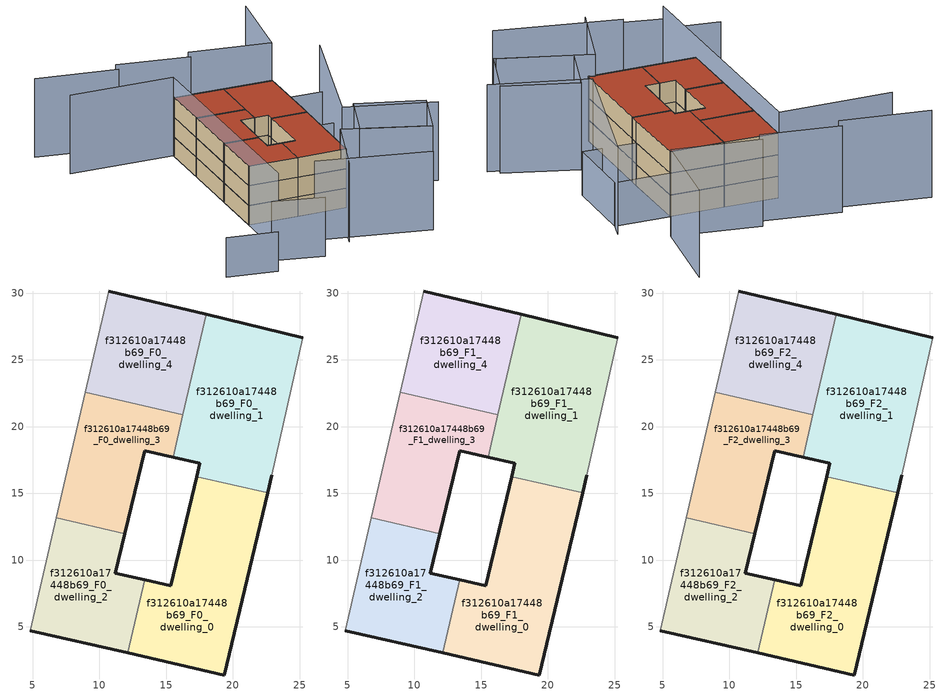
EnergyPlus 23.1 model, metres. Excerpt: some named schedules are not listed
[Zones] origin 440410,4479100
f312610a17448b69_F0_dwelling_0
 floor ground (EU_floor_Construction): 19.34,1.39 22.59,15.03 17.29,16.25 15.36,8.07 13.4,8.51 12.13,3.04 z0
 wall outside (EU_wall_Construction): 22.59,15.03 19.34,1.39 12.13,3.04 / 13.4,8.51 15.36,8.07 17.29,16.25 z0:3
 wall to f312610a17448b69_F0_dwelling_1 (EU_wall_Construction): 17.29,16.25 22.59,15.03 z0:3
 wall to f312610a17448b69_F0_dwelling_2 (EU_wall_Construction): 12.13,3.04 13.4,8.51 z0:3
f312610a17448b69_F0_dwelling_1
 floor ground (EU_floor_Construction): 22.59,15.03 22.91,16.34 25.23,26.65 17.99,28.4 15.52,17.71 17.53,17.27 17.29,16.25 z0
 wall outside (EU_wall_Construction): 17.99,28.4 25.23,26.65 / 22.91,16.34 22.59,15.03 / 17.29,16.25 17.53,17.27 15.52,17.71 z0:3
 wall adiabatic (EU_wall_Construction): 25.23,26.65 22.91,16.34 z0:3
 wall to f312610a17448b69_F0_dwelling_4 (EU_wall_Construction): 16.25,20.87 17.99,28.4 z0:3
 wall to f312610a17448b69_F0_dwelling_3 (EU_wall_Construction): 15.52,17.71 16.25,20.87 z0:3
f312610a17448b69_F0_dwelling_2
 floor ground (EU_floor_Construction): 12.13,3.04 13.4,8.51 11.19,9.01 11.9,11.99 6.77,13.17 4.82,4.71 z0
 wall outside (EU_wall_Construction): 12.13,3.04 4.82,4.71 / 11.9,11.99 11.19,9.01 13.4,8.51 z0:3
 wall adiabatic (EU_wall_Construction): 4.82,4.71 6.77,13.17 z0:3
 wall to f312610a17448b69_F0_dwelling_3 (EU_wall_Construction): 6.77,13.17 11.9,11.99 z0:3
f312610a17448b69_F0_dwelling_3
 floor ground (EU_floor_Construction): 11.9,11.99 13.39,18.18 15.52,17.71 16.25,20.87 8.94,22.56 6.77,13.17 z0
 wall outside (EU_wall_Construction): 15.52,17.71 13.39,18.18 11.9,11.99 z0:3
 wall adiabatic (EU_wall_Construction): 6.77,13.17 8.94,22.56 z0:3
 wall to f312610a17448b69_F0_dwelling_4 (EU_wall_Construction): 8.94,22.56 16.25,20.87 z0:3
f312610a17448b69_F0_dwelling_4
 floor ground (EU_floor_Construction): 16.25,20.87 17.99,28.4 10.7,30.15 8.94,22.56 z0
 wall outside (EU_wall_Construction): 10.7,30.15 17.99,28.4 z0:3
 wall adiabatic (EU_wall_Construction): 8.94,22.56 10.7,30.15 z0:3
f312610a17448b69_F1_dwelling_0
 floor to f312610a17448b69_F0_dwelling_0 (EU_floor_Construction): 19.34,1.39 22.59,15.03 17.29,16.25 15.36,8.07 13.4,8.51 12.13,3.04 z3
 wall outside (EU_wall_Construction): 22.59,15.03 19.34,1.39 12.13,3.04 / 13.4,8.51 15.36,8.07 17.29,16.25 z3:6
 wall to f312610a17448b69_F1_dwelling_1 (EU_wall_Construction): 17.29,16.25 22.59,15.03 z3:6
 wall to f312610a17448b69_F1_dwelling_2 (EU_wall_Construction): 12.13,3.04 13.4,8.51 z3:6
f312610a17448b69_F1_dwelling_1
 floor to f312610a17448b69_F0_dwelling_1 (EU_floor_Construction): 22.59,15.03 22.91,16.34 25.23,26.65 17.99,28.4 15.52,17.71 17.53,17.27 17.29,16.25 z3
 wall outside (EU_wall_Construction): 17.99,28.4 25.23,26.65 / 22.91,16.34 22.59,15.03 / 17.29,16.25 17.53,17.27 15.52,17.71 z3:6
 wall adiabatic (EU_wall_Construction): 25.23,26.65 22.91,16.34 z3:6
 wall to f312610a17448b69_F1_dwelling_4 (EU_wall_Construction): 16.25,20.87 17.99,28.4 z3:6
 wall to f312610a17448b69_F1_dwelling_3 (EU_wall_Construction): 15.52,17.71 16.25,20.87 z3:6
f312610a17448b69_F1_dwelling_2
 floor to f312610a17448b69_F0_dwelling_2 (EU_floor_Construction): 12.13,3.04 13.4,8.51 11.19,9.01 11.9,11.99 6.77,13.17 4.82,4.71 z3
 wall outside (EU_wall_Construction): 12.13,3.04 4.82,4.71 / 11.9,11.99 11.19,9.01 13.4,8.51 z3:6
 wall adiabatic (EU_wall_Construction): 4.82,4.71 6.77,13.17 z3:6
 wall to f312610a17448b69_F1_dwelling_3 (EU_wall_Construction): 6.77,13.17 11.9,11.99 z3:6
f312610a17448b69_F1_dwelling_3
 floor to f312610a17448b69_F0_dwelling_3 (EU_floor_Construction): 11.9,11.99 13.39,18.18 15.52,17.71 16.25,20.87 8.94,22.56 6.77,13.17 z3
 wall outside (EU_wall_Construction): 15.52,17.71 13.39,18.18 11.9,11.99 z3:6
 wall adiabatic (EU_wall_Construction): 6.77,13.17 8.94,22.56 z3:6
 wall to f312610a17448b69_F1_dwelling_4 (EU_wall_Construction): 8.94,22.56 16.25,20.87 z3:6
f312610a17448b69_F1_dwelling_4
 floor to f312610a17448b69_F0_dwelling_4 (EU_floor_Construction): 16.25,20.87 17.99,28.4 10.7,30.15 8.94,22.56 z3
 wall outside (EU_wall_Construction): 10.7,30.15 17.99,28.4 z3:6
 wall adiabatic (EU_wall_Construction): 8.94,22.56 10.7,30.15 z3:6
f312610a17448b69_F2_dwelling_0
 floor to f312610a17448b69_F1_dwelling_0 (EU_floor_Construction): 19.34,1.39 22.59,15.03 17.29,16.25 15.36,8.07 13.4,8.51 12.13,3.04 z6
 wall outside (EU_wall_Construction): 22.59,15.03 19.34,1.39 12.13,3.04 / 13.4,8.51 15.36,8.07 17.29,16.25 z6:9
 wall to f312610a17448b69_F2_dwelling_1 (EU_wall_Construction): 17.29,16.25 22.59,15.03 z6:9
 wall to f312610a17448b69_F2_dwelling_2 (EU_wall_Construction): 12.13,3.04 13.4,8.51 z6:9
 roof outside (EU_roof_Construction): 22.59,15.03 19.34,1.39 12.13,3.04 13.4,8.51 15.36,8.07 17.29,16.25 z9
f312610a17448b69_F2_dwelling_1
 floor to f312610a17448b69_F1_dwelling_1 (EU_floor_Construction): 22.59,15.03 22.91,16.34 25.23,26.65 17.99,28.4 15.52,17.71 17.53,17.27 17.29,16.25 z6
 wall outside (EU_wall_Construction): 17.99,28.4 25.23,26.65 / 22.91,16.34 22.59,15.03 / 17.29,16.25 17.53,17.27 15.52,17.71 z6:9
 wall adiabatic (EU_wall_Construction): 25.23,26.65 22.91,16.34 z6:9
 wall to f312610a17448b69_F2_dwelling_4 (EU_wall_Construction): 16.25,20.87 17.99,28.4 z6:9
 wall to f312610a17448b69_F2_dwelling_3 (EU_wall_Construction): 15.52,17.71 16.25,20.87 z6:9
 roof outside (EU_roof_Construction): 25.23,26.65 22.91,16.34 22.59,15.03 17.29,16.25 17.53,17.27 15.52,17.71 17.99,28.4 z9
f312610a17448b69_F2_dwelling_2
 floor to f312610a17448b69_F1_dwelling_2 (EU_floor_Construction): 12.13,3.04 13.4,8.51 11.19,9.01 11.9,11.99 6.77,13.17 4.82,4.71 z6
 wall outside (EU_wall_Construction): 12.13,3.04 4.82,4.71 / 11.9,11.99 11.19,9.01 13.4,8.51 z6:9
 wall adiabatic (EU_wall_Construction): 4.82,4.71 6.77,13.17 z6:9
 wall to f312610a17448b69_F2_dwelling_3 (EU_wall_Construction): 6.77,13.17 11.9,11.99 z6:9
 roof outside (EU_roof_Construction): 11.9,11.99 11.19,9.01 13.4,8.51 12.13,3.04 4.82,4.71 6.77,13.17 z9
f312610a17448b69_F2_dwelling_3
 floor to f312610a17448b69_F1_dwelling_3 (EU_floor_Construction): 11.9,11.99 13.39,18.18 15.52,17.71 16.25,20.87 8.94,22.56 6.77,13.17 z6
 wall outside (EU_wall_Construction): 15.52,17.71 13.39,18.18 11.9,11.99 z6:9
 wall adiabatic (EU_wall_Construction): 6.77,13.17 8.94,22.56 z6:9
 wall to f312610a17448b69_F2_dwelling_4 (EU_wall_Construction): 8.94,22.56 16.25,20.87 z6:9
 roof outside (EU_roof_Construction): 16.25,20.87 15.52,17.71 13.39,18.18 11.9,11.99 6.77,13.17 8.94,22.56 z9
f312610a17448b69_F2_dwelling_4
 floor to f312610a17448b69_F1_dwelling_4 (EU_floor_Construction): 16.25,20.87 17.99,28.4 10.7,30.15 8.94,22.56 z6
 wall outside (EU_wall_Construction): 10.7,30.15 17.99,28.4 z6:9
 wall adiabatic (EU_wall_Construction): 8.94,22.56 10.7,30.15 z6:9
 roof outside (EU_roof_Construction): 17.99,28.4 16.25,20.87 8.94,22.56 10.7,30.15 z9
shading: 9.15,-4.88 24.57,-11.91 / 12.63,-8.3 18.63,1.84 / 18.63,1.84 29.49,-4.59 / 35.37,1.39 23.43,7.84 / 23.43,7.84 33.81,27.07 / -4.54,33.86 10.74,30.35 / 10.74,30.35 2.57,-5.24 / 33.62,44.1 28.88,31.7 / 28.88,31.7 17.55,36.03 / 16.99,34.6 6.87,38.6 / 6.25,37.02 -5.11,41.5 / 29.81,-4.78 20.96,0.46 / 20.96,0.46 25.43,8 / 25.43,8 34.28,2.77 / 34.28,2.77 29.81,-4.78 z0:12; 0.03,-7.07 6.97,-10.26 z0:9; -8.44,-7.8 -1.42,-10.57 / 25.24,26.65 32.61,24.85 / 32.61,24.85 30.11,14.58 / 30.11,14.58 22.73,16.38 / 22.73,16.38 25.24,26.65 z0:6
[Building]
EU S2 Campaign: North Axis=0; Terrain=City; Solar Distribution=FullExterior
[Site:Location]
Madrid: Latitude=40.5; Longitude=-3.5; Time Zone=1; Elevation=609
[SizingPeriod:WeatherFileDays]
AnnualSizingPeriod: Begin Month=1; Begin Day of Month=1; End Month=12; End Day of Month=31; Day of Week for Start Day=Monday; Use Weather File Daylight Saving Period=No; Use Weather File Rain and Snow Indicators=No
[MATERIAL]
EU_InternalMass_Material: Roughness=MediumRough; Thickness=0.1; Conductivity=1; Density=1800; Specific Heat=900; Thermal Absorptance=0.9; Solar Absorptance=0.7; Visible Absorptance=0.7
[MATERIAL:NOMASS] Roughness=MediumRough; Thermal Absorptance=0.9; Solar Absorptance=0.7; Visible Absorptance=0.7
Name | Thermal Resistance
EU_wall_NoMass | 0.419739
EU_roof_NoMass | 0.352165
EU_floor_NoMass | 0.608284
[CONSTRUCTION]
EU_wall_Construction: EU_wall_NoMass
EU_roof_Construction: EU_roof_NoMass
EU_floor_Construction: EU_floor_NoMass
EU_InternalMass_Construction: EU_InternalMass_Material
[ZONE] Type=1; Multiplier=1; Ceiling Height=autocalculate; Floor Area=autocalculate; Part of Total Floor Area=Yes
Name | Volume
f312610a17448b69_F0_dwelling_0 | 261.904
f312610a17448b69_F1_dwelling_0; f312610a17448b69_F2_dwelling_0 | 261.902
f312610a17448b69_F0_dwelling_1; f312610a17448b69_F1_dwelling_1; f312610a17448b69_F2_dwelling_1 | 261.892
f312610a17448b69_F0_dwelling_2 | 174.601
f312610a17448b69_F1_dwelling_2; f312610a17448b69_F2_dwelling_2 | 174.602
f312610a17448b69_F0_dwelling_3; f312610a17448b69_F1_dwelling_3; f312610a17448b69_F2_dwelling_3 | 174.604
f312610a17448b69_F0_dwelling_4; f312610a17448b69_F1_dwelling_4; f312610a17448b69_F2_dwelling_4 | 174.624
[INTERNALMASS] Construction=EU_InternalMass_Construction
Name | Zone or ZoneList | Surface Area
f312610a17448b69_F0_dwelling_0_EU_InternalMass | f312610a17448b69_F0_dwelling_0 | 87.301
f312610a17448b69_F0_dwelling_1_EU_InternalMass | f312610a17448b69_F0_dwelling_1 | 87.2973
f312610a17448b69_F0_dwelling_2_EU_InternalMass | f312610a17448b69_F0_dwelling_2 | 58.2005
f312610a17448b69_F0_dwelling_3_EU_InternalMass | f312610a17448b69_F0_dwelling_3 | 58.2019
f312610a17448b69_F0_dwelling_4_EU_InternalMass | f312610a17448b69_F0_dwelling_4 | 58.2099
f312610a17448b69_F1_dwelling_0_EU_InternalMass | f312610a17448b69_F1_dwelling_0 | 87.301
f312610a17448b69_F1_dwelling_1_EU_InternalMass | f312610a17448b69_F1_dwelling_1 | 87.2973
f312610a17448b69_F1_dwelling_2_EU_InternalMass | f312610a17448b69_F1_dwelling_2 | 58.2005
f312610a17448b69_F1_dwelling_3_EU_InternalMass | f312610a17448b69_F1_dwelling_3 | 58.2019
f312610a17448b69_F1_dwelling_4_EU_InternalMass | f312610a17448b69_F1_dwelling_4 | 58.2099
f312610a17448b69_F2_dwelling_0_EU_InternalMass | f312610a17448b69_F2_dwelling_0 | 87.301
f312610a17448b69_F2_dwelling_1_EU_InternalMass | f312610a17448b69_F2_dwelling_1 | 87.2973
f312610a17448b69_F2_dwelling_2_EU_InternalMass | f312610a17448b69_F2_dwelling_2 | 58.2005
f312610a17448b69_F2_dwelling_3_EU_InternalMass | f312610a17448b69_F2_dwelling_3 | 58.2019
f312610a17448b69_F2_dwelling_4_EU_InternalMass | f312610a17448b69_F2_dwelling_4 | 58.2099
[OTHEREQUIPMENT] Fuel Type=Electricity; Design Level Calculation Method=Watts/Area; Power per Zone Floor Area=1; Fraction Latent=0; Fraction Radiant=0; Fraction Lost=0; Carbon Dioxide Generation Rate=0; EndUse Subcategory=EU_Step8_InternalGains
Name | Zone or ZoneList or Space or SpaceList | Schedule
EU_Step8_InternalGain_f312610a17448b69_F0_dwelling_0_f000 | f312610a17448b69_F0_dwelling_0 | EU_Step8_GainSchedule_f312610a17448b69_F0_dwelling_0_f000
EU_Step8_InternalGain_f312610a17448b69_F0_dwelling_1_f000 | f312610a17448b69_F0_dwelling_1 | EU_Step8_GainSchedule_f312610a17448b69_F0_dwelling_1_f000
EU_Step8_InternalGain_f312610a17448b69_F0_dwelling_2_f000 | f312610a17448b69_F0_dwelling_2 | EU_Step8_GainSchedule_f312610a17448b69_F0_dwelling_2_f000
EU_Step8_InternalGain_f312610a17448b69_F0_dwelling_3_f000 | f312610a17448b69_F0_dwelling_3 | EU_Step8_GainSchedule_f312610a17448b69_F0_dwelling_3_f000
EU_Step8_InternalGain_f312610a17448b69_F0_dwelling_4_f000 | f312610a17448b69_F0_dwelling_4 | EU_Step8_GainSchedule_f312610a17448b69_F0_dwelling_4_f000
EU_Step8_InternalGain_f312610a17448b69_F1_dwelling_0_f000 | f312610a17448b69_F1_dwelling_0 | EU_Step8_GainSchedule_f312610a17448b69_F1_dwelling_0_f000
EU_Step8_InternalGain_f312610a17448b69_F1_dwelling_1_f000 | f312610a17448b69_F1_dwelling_1 | EU_Step8_GainSchedule_f312610a17448b69_F1_dwelling_1_f000
EU_Step8_InternalGain_f312610a17448b69_F1_dwelling_2_f000 | f312610a17448b69_F1_dwelling_2 | EU_Step8_GainSchedule_f312610a17448b69_F1_dwelling_2_f000
EU_Step8_InternalGain_f312610a17448b69_F1_dwelling_3_f000 | f312610a17448b69_F1_dwelling_3 | EU_Step8_GainSchedule_f312610a17448b69_F1_dwelling_3_f000
EU_Step8_InternalGain_f312610a17448b69_F1_dwelling_4_f000 | f312610a17448b69_F1_dwelling_4 | EU_Step8_GainSchedule_f312610a17448b69_F1_dwelling_4_f000
EU_Step8_InternalGain_f312610a17448b69_F2_dwelling_0_f000 | f312610a17448b69_F2_dwelling_0 | EU_Step8_GainSchedule_f312610a17448b69_F2_dwelling_0_f000
EU_Step8_InternalGain_f312610a17448b69_F2_dwelling_1_f000 | f312610a17448b69_F2_dwelling_1 | EU_Step8_GainSchedule_f312610a17448b69_F2_dwelling_1_f000
EU_Step8_InternalGain_f312610a17448b69_F2_dwelling_2_f000 | f312610a17448b69_F2_dwelling_2 | EU_Step8_GainSchedule_f312610a17448b69_F2_dwelling_2_f000
EU_Step8_InternalGain_f312610a17448b69_F2_dwelling_3_f000 | f312610a17448b69_F2_dwelling_3 | EU_Step8_GainSchedule_f312610a17448b69_F2_dwelling_3_f000
EU_Step8_InternalGain_f312610a17448b69_F2_dwelling_4_f000 | f312610a17448b69_F2_dwelling_4 | EU_Step8_GainSchedule_f312610a17448b69_F2_dwelling_4_f000
[ZONEVENTILATION:DESIGNFLOWRATE] Schedule=EU_AlwaysOn; Design Flow Rate Calculation Method=AirChanges/Hour; Air Changes per Hour=0.703302; Ventilation Type=Natural; Fan Pressure Rise=0; Fan Total Efficiency=1; Constant Term Coefficient=1; Temperature Term Coefficient=0; Velocity Term Coefficient=0; Velocity Squared Term Coefficient=0; Minimum Indoor Temperature=-100; Maximum Indoor Temperature=100; Delta Temperature=-100; Minimum Outdoor Temperature=-100; Maximum Outdoor Temperature=100; Maximum Wind Speed=40
Name | Zone or ZoneList or Space or SpaceList
EU_ConstantAir_f312610a17448b69_F0_dwelling_0 | f312610a17448b69_F0_dwelling_0
EU_ConstantAir_f312610a17448b69_F0_dwelling_1 | f312610a17448b69_F0_dwelling_1
EU_ConstantAir_f312610a17448b69_F0_dwelling_2 | f312610a17448b69_F0_dwelling_2
EU_ConstantAir_f312610a17448b69_F0_dwelling_3 | f312610a17448b69_F0_dwelling_3
EU_ConstantAir_f312610a17448b69_F0_dwelling_4 | f312610a17448b69_F0_dwelling_4
EU_ConstantAir_f312610a17448b69_F1_dwelling_0 | f312610a17448b69_F1_dwelling_0
EU_ConstantAir_f312610a17448b69_F1_dwelling_1 | f312610a17448b69_F1_dwelling_1
EU_ConstantAir_f312610a17448b69_F1_dwelling_2 | f312610a17448b69_F1_dwelling_2
EU_ConstantAir_f312610a17448b69_F1_dwelling_3 | f312610a17448b69_F1_dwelling_3
EU_ConstantAir_f312610a17448b69_F1_dwelling_4 | f312610a17448b69_F1_dwelling_4
EU_ConstantAir_f312610a17448b69_F2_dwelling_0 | f312610a17448b69_F2_dwelling_0
EU_ConstantAir_f312610a17448b69_F2_dwelling_1 | f312610a17448b69_F2_dwelling_1
EU_ConstantAir_f312610a17448b69_F2_dwelling_2 | f312610a17448b69_F2_dwelling_2
EU_ConstantAir_f312610a17448b69_F2_dwelling_3 | f312610a17448b69_F2_dwelling_3
EU_ConstantAir_f312610a17448b69_F2_dwelling_4 | f312610a17448b69_F2_dwelling_4
[HVACTEMPLATE:THERMOSTAT] Constant Heating Setpoint=20; Constant Cooling Setpoint=50
EU_HeatOnly_f312610a17448b69_F0_dwelling_0; EU_HeatOnly_f312610a17448b69_F0_dwelling_1; EU_HeatOnly_f312610a17448b69_F0_dwelling_2; EU_HeatOnly_f312610a17448b69_F0_dwelling_3; EU_HeatOnly_f312610a17448b69_F0_dwelling_4; EU_HeatOnly_f312610a17448b69_F1_dwelling_0; EU_HeatOnly_f312610a17448b69_F1_dwelling_1; EU_HeatOnly_f312610a17448b69_F1_dwelling_2; EU_HeatOnly_f312610a17448b69_F1_dwelling_3; EU_HeatOnly_f312610a17448b69_F1_dwelling_4; EU_HeatOnly_f312610a17448b69_F2_dwelling_0; EU_HeatOnly_f312610a17448b69_F2_dwelling_1; EU_HeatOnly_f312610a17448b69_F2_dwelling_2; EU_HeatOnly_f312610a17448b69_F2_dwelling_3; EU_HeatOnly_f312610a17448b69_F2_dwelling_4
[HVACTEMPLATE:ZONE:IDEALLOADSAIRSYSTEM] System Availability Schedule=EU_AlwaysOn; Maximum Heating Supply Air Temperature=50; Minimum Cooling Supply Air Temperature=13; Maximum Heating Supply Air Humidity Ratio=0.0156; Minimum Cooling Supply Air Humidity Ratio=0.0077; Heating Limit=NoLimit; Cooling Limit=NoLimit; Heating Availability Schedule=EU_AlwaysOn; Cooling Availability Schedule=EU_CoolingOff; Dehumidification Control Type=ConstantSensibleHeatRatio; Cooling Sensible Heat Ratio=0.7; Dehumidification Setpoint=60; Humidification Control Type=None; Humidification Setpoint=30; Outdoor Air Method=None; Outdoor Air Flow Rate per Person=0.00944; Outdoor Air Flow Rate per Zone Floor Area=0; Outdoor Air Flow Rate per Zone=0; Demand Controlled Ventilation Type=None; Outdoor Air Economizer Type=NoEconomizer; Heat Recovery Type=None; Sensible Heat Recovery Effectiveness=0.7; Latent Heat Recovery Effectiveness=0.65
Name | Template Thermostat
f312610a17448b69_F0_dwelling_0 | EU_HeatOnly_f312610a17448b69_F0_dwelling_0
f312610a17448b69_F0_dwelling_1 | EU_HeatOnly_f312610a17448b69_F0_dwelling_1
f312610a17448b69_F0_dwelling_2 | EU_HeatOnly_f312610a17448b69_F0_dwelling_2
f312610a17448b69_F0_dwelling_3 | EU_HeatOnly_f312610a17448b69_F0_dwelling_3
f312610a17448b69_F0_dwelling_4 | EU_HeatOnly_f312610a17448b69_F0_dwelling_4
f312610a17448b69_F1_dwelling_0 | EU_HeatOnly_f312610a17448b69_F1_dwelling_0
f312610a17448b69_F1_dwelling_1 | EU_HeatOnly_f312610a17448b69_F1_dwelling_1
f312610a17448b69_F1_dwelling_2 | EU_HeatOnly_f312610a17448b69_F1_dwelling_2
f312610a17448b69_F1_dwelling_3 | EU_HeatOnly_f312610a17448b69_F1_dwelling_3
f312610a17448b69_F1_dwelling_4 | EU_HeatOnly_f312610a17448b69_F1_dwelling_4
f312610a17448b69_F2_dwelling_0 | EU_HeatOnly_f312610a17448b69_F2_dwelling_0
f312610a17448b69_F2_dwelling_1 | EU_HeatOnly_f312610a17448b69_F2_dwelling_1
f312610a17448b69_F2_dwelling_2 | EU_HeatOnly_f312610a17448b69_F2_dwelling_2
f312610a17448b69_F2_dwelling_3 | EU_HeatOnly_f312610a17448b69_F2_dwelling_3
f312610a17448b69_F2_dwelling_4 | EU_HeatOnly_f312610a17448b69_F2_dwelling_4
[SIZING:ZONE] Zone Cooling Design Supply Air Temperature Input Method=SupplyAirTemperature; Zone Cooling Design Supply Air Temperature=13; Zone Heating Design Supply Air Temperature Input Method=SupplyAirTemperature; Zone Heating Design Supply Air Temperature=50; Zone Cooling Design Supply Air Humidity Ratio=0.008; Zone Heating Design Supply Air Humidity Ratio=0.008; Cooling Design Air Flow Method=DesignDay; Cooling Design Air Flow Rate=0; Cooling Minimum Air Flow per Zone Floor Area=0.000762; Cooling Minimum Air Flow=0; Cooling Minimum Air Flow Fraction=0.2; Heating Design Air Flow Method=DesignDay; Heating Design Air Flow Rate=0; Heating Maximum Air Flow per Zone Floor Area=0.002032; Heating Maximum Air Flow=0.141576; Heating Maximum Air Flow Fraction=0.3; Account for Dedicated Outdoor Air System=No; Dedicated Outdoor Air System Control Strategy=NeutralSupplyAir; Dedicated Outdoor Air Low Setpoint Temperature for Design=autosize; Dedicated Outdoor Air High Setpoint Temperature for Design=autosize; Zone Load Sizing Method=Sensible Load Only No Latent Load; Zone Latent Cooling Design Supply Air Humidity Ratio Input Method=HumidityRatioDifference; Zone Cooling Design Supply Air Humidity Ratio Difference=0.005; Zone Latent Heating Design Supply Air Humidity Ratio Input Method=HumidityRatioDifference; Zone Humidification Design Supply Air Humidity Ratio Difference=0.005
f312610a17448b69_F0_dwelling_0; f312610a17448b69_F0_dwelling_1; f312610a17448b69_F0_dwelling_2; f312610a17448b69_F0_dwelling_3; f312610a17448b69_F0_dwelling_4; f312610a17448b69_F1_dwelling_0; f312610a17448b69_F1_dwelling_1; f312610a17448b69_F1_dwelling_2; f312610a17448b69_F1_dwelling_3; f312610a17448b69_F1_dwelling_4; f312610a17448b69_F2_dwelling_0; f312610a17448b69_F2_dwelling_1; f312610a17448b69_F2_dwelling_2; f312610a17448b69_F2_dwelling_3; f312610a17448b69_F2_dwelling_4
[SCHEDULE:FILE] Column Number=1; Rows to Skip at Top=0; Number of Hours of Data=8760; Column Separator=Comma; Interpolate to Timestep=No; Minutes per Item=60; Adjust Schedule for Daylight Savings=Yes
Name | File
EU_Step8_GainSchedule_f312610a17448b69_F0_dwelling_0_f000 | ../../schedules/f312610a17448b69/f312610a17448b69_F0_dwelling_0_f000_gain.csv
EU_Step8_GainSchedule_f312610a17448b69_F0_dwelling_1_f000 | ../../schedules/f312610a17448b69/f312610a17448b69_F0_dwelling_1_f000_gain.csv
